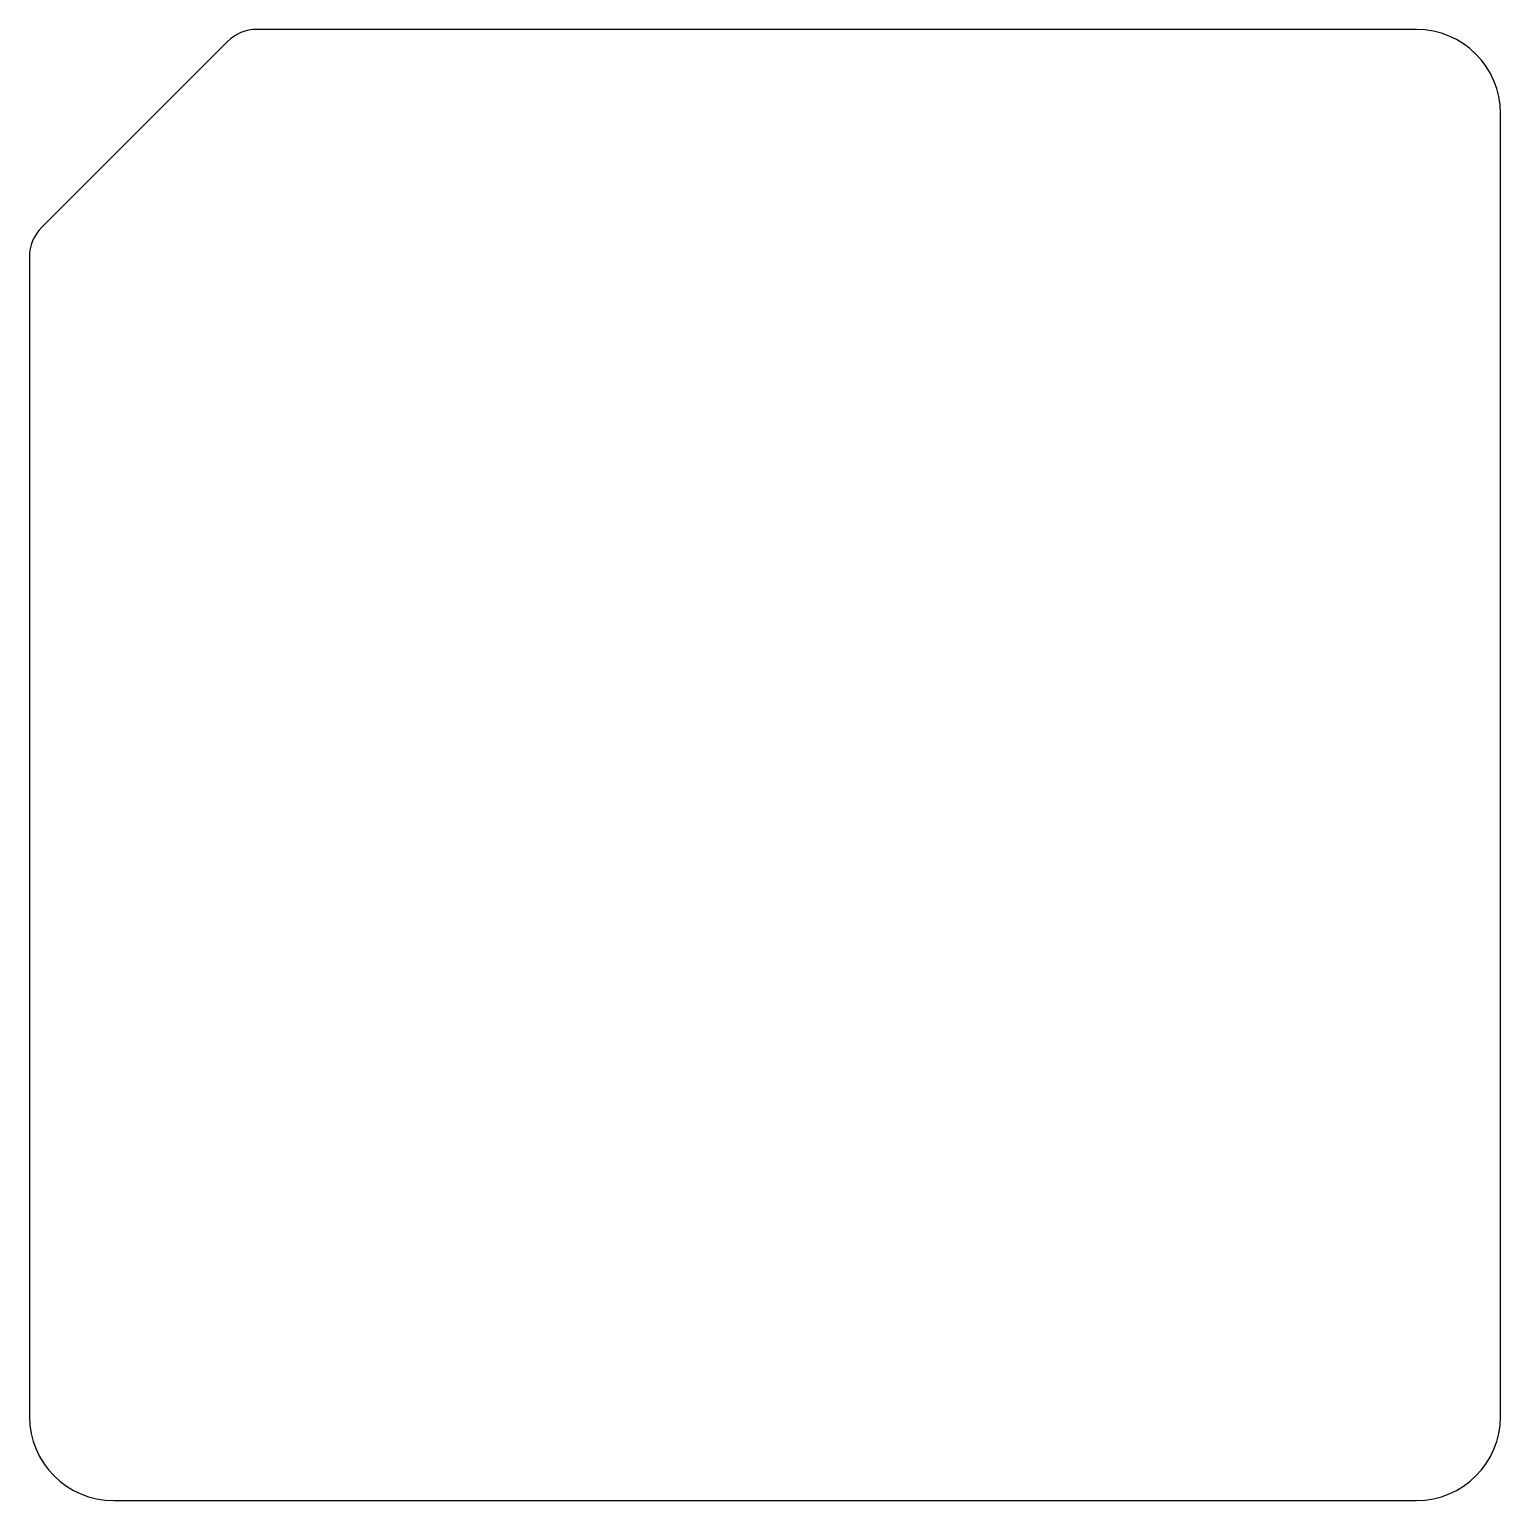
# Model space of a CAD drawing. Header units: millimetres. Extents: x -17.5 to 17.5, y -17.5 to 17.5.
import ezdxf

# ---------------------------------------------------------------- set-up
doc = ezdxf.new("R2010")
doc.units = ezdxf.units.MM

msp = doc.modelspace()

# ---------------------------------------------------------------- linework, layer by layer
at = {"color": 7, "linetype": 'Continuous', "lineweight": 25}
for p, q in [((15.5, 17.5), (-12.086, 17.5)), ((-12.793, 17.207), (-17.207, 12.793)), ((17.5, -15.5), (17.5, 15.5)), ((-17.5, 12.086), (-17.5, -15.5)), ((-15.5, -17.5), (15.5, -17.5))]:
    msp.add_line(p, q, dxfattribs=at)
for centre, radius, start, end in [((-12.086, 16.5), 1, 90, 135), ((15.5, 15.5), 2, 0, 90), ((-16.5, 12.086), 1, 135, 180), ((-15.5, -15.5), 2, 180, 270), ((15.5, -15.5), 2, 270, 0)]:
    msp.add_arc(centre, radius, start, end, dxfattribs=at)

doc.saveas('drawing.dxf')
